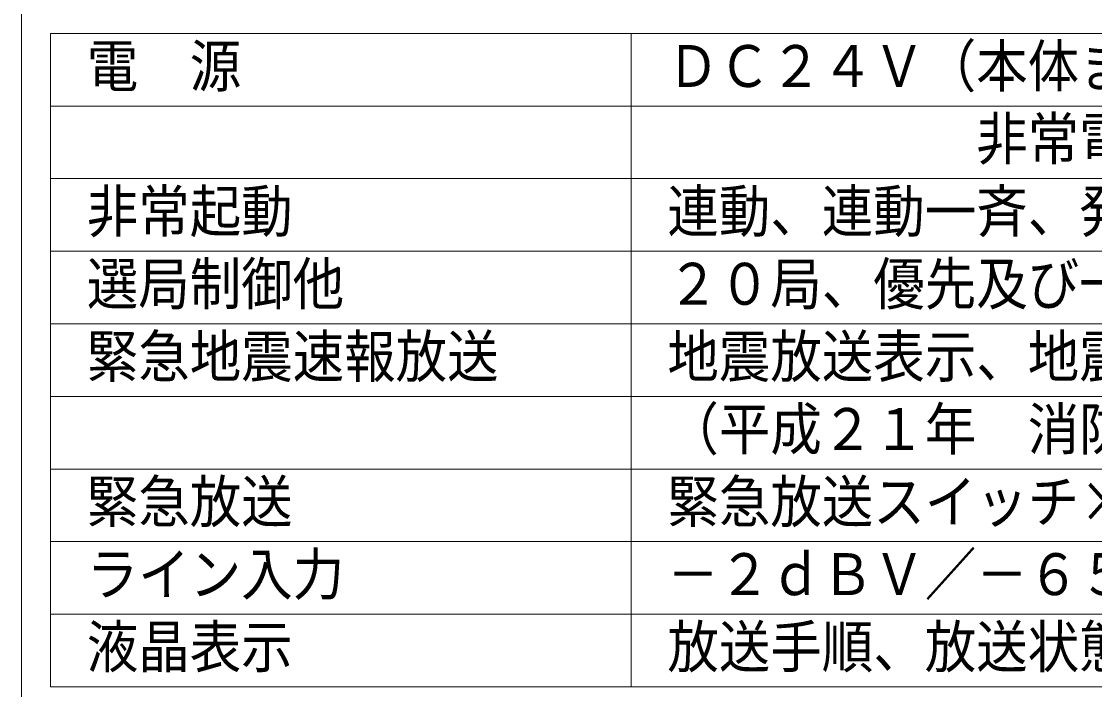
# Model space of a CAD drawing. Units: millimetres, scale not verified. Extents: x -811 to 811, y -280 to 280.
# Drawn here: x -410.6 to -336.7, y 126.3 to 172.4 of the extents above; entities that cross this region are included whole.
import ezdxf
from ezdxf.enums import TextEntityAlignment as Align

# ---------------------------------------------------------------- set-up
doc = ezdxf.new("R2010")
doc.units = ezdxf.units.MM
doc.header["$LTSCALE"] = 2
for name, color, linetype, lineweight in [('0-0_WAKU', 4, 'Continuous', 9), ('0-1_MOJI1', 7, 'Continuous', 9), ('0-5_WAKU-M', 7, 'Continuous', 9)]:
    doc.layers.add(name, color=color, linetype=linetype, lineweight=lineweight)
doc.styles.add('ＭＳ ゴシック', font='')
doc.styles.get('ＭＳ ゴシック').set_extended_font_data('MS Gothic')

msp = doc.modelspace()

# ---------------------------------------------------------------- linework, layer by layer
at = {"layer": '0-0_WAKU', "color": 3}
for p, q in [((-408.595, 171.536), (-408.595, 126.536)), ((-283.595, 171.536), (-408.595, 171.536)), ((-368.595, 126.536), (-368.595, 171.536)), ((-408.595, 126.536), (-283.595, 126.536))]:
    msp.add_line(p, q, dxfattribs=at)
at = {"layer": '0-0_WAKU'}
for p, q in [((-408.595, 166.536), (-283.595, 166.536)), ((-408.595, 161.536), (-283.595, 161.536)), ((-408.595, 156.536), (-283.595, 156.536)), ((-408.595, 151.536), (-283.595, 151.536)), ((-408.595, 146.536), (-283.595, 146.536)), ((-408.595, 141.536), (-283.595, 141.536)), ((-408.595, 136.536), (-283.595, 136.536)), ((-408.595, 131.536), (-283.595, 131.536))]:
    msp.add_line(p, q, dxfattribs=at)
at = {"layer": '0-5_WAKU-M'}
msp.add_line((-410.595, 241.536), (-410.595, -238.464), dxfattribs=at)

# ---------------------------------------------------------------- texts
at = {"layer": '0-1_MOJI1', "style": 'ＭＳ ゴシック', "width": 0.9}
for s, p in [('電\u3000源', (-406.095, 166.981)), ('ＤＣ２４Ｖ（本体または電源制御ユニットと', (-366.095, 166.981)), ('\u3000\u3000\u3000\u3000\u3000\u3000非常電源ユニットより供給）', (-366.095, 161.981)), ('非常起動', (-406.095, 156.981)), ('連動、連動一斉、発報連動停止、手動', (-366.095, 156.981)), ('選局制御他', (-406.095, 151.981)), ('２０局、優先及び一般一斉放送', (-366.095, 151.981)), ('緊急地震速報放送', (-406.095, 146.981)), ('地震放送表示、地震放送停止スイッチ', (-366.095, 146.981)), ('（平成２１年\u3000消防庁告示第２２号に対応）', (-366.095, 141.981)), ('緊急放送スイッチ×３（本体と同等割付）', (-366.095, 136.981)), ('緊急放送', (-406.095, 136.981)), ('ライン入力', (-406.095, 131.981)), ('－２ｄＢＶ／－６５ｄＢＶ\u3000１０ＫΩ平衡', (-366.095, 131.981)), ('液晶表示', (-406.095, 126.981)), ('放送手順、放送状態、異常表示他', (-366.095, 126.981))]:
    msp.add_text(s, height=2.889, dxfattribs=at).set_placement(p, align=Align.BOTTOM_LEFT)

doc.saveas('drawing.dxf')
